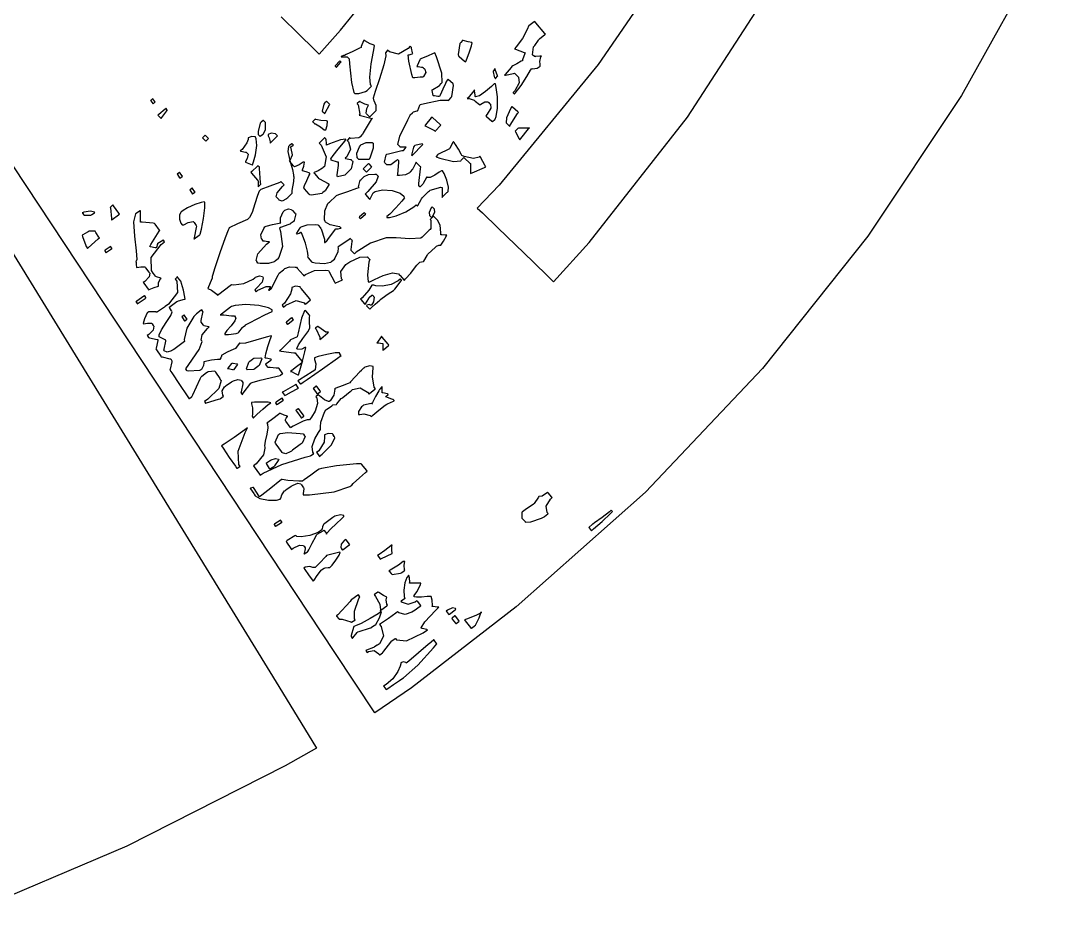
# Model space of a CAD drawing. Extents: x 46 to 308, y 59 to 295.
# Drawn here: x 219.4 to 273.8, y 72.4 to 119.9 of the extents above; entities that cross this region are included whole.
import ezdxf

# ---------------------------------------------------------------- set-up
doc = ezdxf.new("R2010")
doc.units = 0
doc.header["$MEASUREMENT"] = 0

msp = doc.modelspace()

# ---------------------------------------------------------------- linework, layer by layer
at = {"color": 7}
for points in [[(254.812, 124.416), (250.119, 117.595), (244.862, 111.179), (243.699, 109.96), (243.971, 109.702), (244.788, 108.919), (245.726, 108.017), (246.665, 107.109), (247.483, 106.313), (247.756, 106.046), (249.647, 108.131), (254.874, 114.791), (260.857, 124.041)], [(273.845, 123.865), (269.442, 115.944), (264.45, 108.467), (258.854, 101.44), (252.634, 94.8739), (245.777, 88.7748), (240.198, 84.4765), (238.265, 83.1494), (236.139, 86.3604), (214.912, 118.429)], [(233.274, 120.117), (234.211, 119.209), (235.03, 118.412), (235.303, 118.145), (236.438, 119.417), (239.666, 123.392)], [(213.008, 117.308), (233.15, 84.5524), (235.162, 81.2793), (233.495, 80.3271), (225.076, 76.0635), (216.393, 72.3815)]]:
    msp.add_lwpolyline(points, dxfattribs=at)
for points in [[(245.674, 118.427), (245.736, 118.401), (246.185, 118.234), (246.239, 118.217), (246.221, 118.172), (246.107, 117.836), (246.098, 117.792), (246.036, 117.758), (245.802, 117.633), (245.586, 117.511), (245.533, 117.475), (245.497, 117.431), (245.179, 117.06), (245.145, 117.016), (245.197, 117.026), (245.62, 117.114), (245.674, 117.122), (245.692, 117.106), (245.832, 116.964), (245.85, 116.946), (245.894, 116.911), (245.925, 116.616), (245.692, 116.198), (245.604, 116.1), (245.612, 116.091), (245.664, 116.038), (245.674, 116.028), (245.708, 116.072), (246.027, 116.47), (246.063, 116.523), (246.115, 116.611), (246.327, 116.946), (246.538, 117.281), (246.592, 117.369), (246.636, 117.352), (246.887, 117.391), (247.051, 117.507), (247.051, 117.545), (247.051, 117.598), (247.033, 117.753), (247.085, 117.996), (247.121, 118.04), (247.033, 118.04), (246.803, 118.014), (246.768, 118.004), (246.759, 118.014), (246.67, 118.066), (246.662, 118.074), (246.634, 118.11), (246.696, 118.525), (246.732, 118.569), (246.759, 118.605), (246.953, 118.888), (246.98, 118.922), (247.015, 118.948), (247.297, 119.177), (247.333, 119.203), (247.289, 119.239), (246.812, 119.804), (246.768, 119.874), (246.732, 119.848), (246.45, 119.645), (246.415, 119.628), (246.362, 119.487), (246.097, 118.974), (245.762, 118.533), (245.674, 118.427)], [(236.467, 118.004), (236.546, 118.004), (236.723, 118.004), (236.784, 118.004), (236.793, 117.996), (236.881, 117.908), (236.89, 117.898), (236.907, 117.625), (237.017, 116.625), (237.145, 116.1), (237.173, 116.064), (237.189, 116.047), (237.401, 116.042), (237.754, 116.16), (237.842, 116.204), (237.869, 116.232), (238.063, 116.426), (238.089, 116.453), (238.019, 116.523), (237.987, 116.913), (238.067, 117.621), (238.194, 118.283), (238.248, 118.587), (238.231, 118.604), (238.221, 118.613), (238.015, 118.693), (237.719, 118.842), (237.666, 118.886), (237.648, 118.852), (237.534, 118.541), (237.526, 118.497), (237.437, 118.453), (237.085, 118.287), (236.732, 118.118), (236.644, 118.074), (236.6, 118.074), (236.475, 118.014), (236.467, 118.004)], [(242.711, 118.04), (242.746, 118.006), (243.028, 117.758), (243.064, 117.722), (243.09, 117.749), (243.169, 117.922), (243.292, 118.261), (243.391, 118.586), (243.425, 118.737), (243.417, 118.746), (243.407, 118.755), (243.209, 118.79), (242.958, 118.86), (242.923, 118.886), (242.914, 118.87), (242.825, 118.763), (242.817, 118.746), (242.781, 118.702), (242.693, 118.12), (242.711, 118.04)], [(233.856, 110.736), (233.83, 110.71), (233.635, 110.517), (233.609, 110.49), (233.555, 110.446), (233.341, 110.337), (233.177, 110.385), (233.15, 110.419), (233.141, 110.429), (233.054, 110.517), (233.046, 110.526), (233.018, 110.553), (233.066, 110.768), (233.345, 111.107), (233.433, 111.195), (233.415, 111.213), (233.273, 111.355), (233.256, 111.372), (233.203, 111.327), (232.683, 111.131), (232.198, 110.949), (232.164, 110.913), (232.11, 110.86), (232.019, 110.628), (231.885, 110.182), (231.731, 109.723), (231.596, 109.459), (231.528, 109.397), (231.484, 109.363), (230.963, 109.133), (230.513, 108.904), (230.504, 108.868), (230.469, 108.797), (230.312, 108.387), (230.023, 107.585), (229.755, 106.79), (229.631, 106.389), (229.622, 106.327), (229.622, 106.241), (229.499, 105.984), (229.376, 105.693), (229.376, 105.693), (229.376, 105.693), (229.587, 105.596), (229.869, 105.394), (229.905, 105.34), (229.975, 105.394), (230.575, 105.851), (230.646, 105.904), (230.761, 105.887), (231.302, 105.948), (231.793, 106.186), (231.881, 106.256), (231.925, 106.292), (232.132, 106.368), (232.286, 106.32), (232.304, 106.292), (232.33, 106.258), (232.277, 106.023), (231.977, 105.701), (231.881, 105.621), (231.889, 105.613), (231.942, 105.526), (231.951, 105.517), (232.048, 105.596), (232.481, 105.789), (232.693, 105.797), (232.693, 105.797), (232.693, 105.745), (232.611, 105.605), (232.621, 105.587), (232.639, 105.596), (232.745, 105.684), (232.763, 105.693), (232.797, 105.773), (233.114, 106.39), (233.15, 106.469), (233.177, 106.496), (233.405, 106.689), (233.433, 106.715), (233.467, 106.751), (233.715, 106.835), (234.032, 106.831), (234.104, 106.821), (234.138, 106.777), (234.455, 106.407), (234.491, 106.363), (234.57, 106.434), (235.051, 106.637), (235.654, 106.663), (235.796, 106.645), (235.831, 106.575), (236.113, 106.036), (236.149, 105.974), (236.183, 105.992), (236.502, 106.134), (236.538, 106.15), (236.484, 106.212), (236.454, 106.593), (236.722, 106.972), (236.82, 107.032), (236.934, 107.112), (237.468, 107.351), (237.842, 107.378), (237.878, 107.351), (237.887, 107.342), (237.975, 107.254), (237.985, 107.244), (237.94, 107.086), (237.869, 106.408), (237.902, 106.046), (237.913, 106.046), (237.993, 106.046), (238.235, 106.161), (238.703, 106.382), (239.188, 106.522), (239.513, 106.463), (239.572, 106.398), (239.598, 106.372), (239.791, 106.143), (239.819, 106.116), (239.889, 106.196), (240.166, 106.509), (240.426, 106.839), (240.488, 106.928), (240.505, 106.945), (240.612, 107.051), (240.63, 107.068), (240.657, 107.096), (240.833, 107.12), (240.841, 107.104), (240.867, 107.14), (241.035, 107.447), (241.053, 107.491), (241.098, 107.535), (241.468, 107.87), (241.512, 107.914), (241.538, 107.942), (241.657, 107.99), (241.723, 107.986), (241.723, 107.986), (241.767, 107.986), (241.899, 108.212), (242.058, 108.489), (242.076, 108.515), (241.996, 108.515), (241.818, 108.549), (241.759, 108.549), (241.767, 108.647), (241.731, 109.048), (241.591, 109.327), (241.547, 109.361), (241.529, 109.379), (241.387, 109.521), (241.37, 109.538), (241.352, 109.521), (241.21, 109.379), (241.194, 109.361), (241.238, 109.317), (241.238, 108.876), (241.194, 108.832), (241.15, 108.788), (240.815, 108.453), (240.771, 108.409), (240.709, 108.365), (240.117, 108.325), (239.39, 108.373), (239.147, 108.373), (238.867, 108.373), (238.027, 108.096), (237.269, 107.625), (237.173, 107.527), (237.155, 107.545), (237.013, 107.687), (236.996, 107.703), (237.005, 107.757), (237.057, 108.18), (237.067, 108.233), (237.057, 108.242), (236.969, 108.33), (236.96, 108.339), (236.889, 108.295), (236.352, 107.924), (236.291, 107.88), (236.307, 107.854), (236.289, 107.637), (236.131, 107.297), (236.079, 107.208), (236.061, 107.2), (235.955, 107.114), (235.938, 107.104), (235.902, 107.078), (235.588, 107.007), (235.082, 107.042), (234.95, 107.068), (234.922, 107.096), (234.73, 107.325), (234.703, 107.351), (234.712, 107.422), (234.672, 107.669), (234.565, 108.096), (234.44, 108.476), (234.367, 108.647), (234.351, 108.656), (234.322, 108.656), (234.239, 108.607), (234.12, 108.577), (234.104, 108.585), (234.12, 108.621), (234.297, 108.904), (234.315, 108.938), (234.349, 108.974), (234.654, 109.075), (235.117, 109.088), (235.233, 109.079), (235.249, 109.062), (235.363, 108.92), (235.373, 108.902), (235.408, 108.858), (235.585, 108.31), (235.585, 108.126), (235.602, 108.136), (235.708, 108.224), (235.726, 108.233), (235.752, 108.286), (236.003, 108.629), (236.192, 108.868), (236.255, 108.868), (236.307, 108.868), (236.44, 108.886), (236.467, 108.902), (236.457, 108.912), (236.405, 108.964), (236.397, 108.972), (236.299, 108.982), (235.876, 109.075), (235.628, 109.221), (235.62, 109.255), (235.584, 109.335), (235.602, 109.816), (235.76, 110.208), (235.796, 110.243), (235.84, 110.279), (236.177, 110.597), (236.221, 110.632), (236.343, 110.676), (236.82, 110.844), (237.295, 111.011), (237.419, 111.055), (237.392, 111.09), (237.482, 111.443), (237.526, 111.478), (237.542, 111.496), (237.657, 111.61), (237.666, 111.618), (237.692, 111.646), (237.921, 111.742), (238.257, 111.77), (238.337, 111.76), (238.345, 111.752), (238.398, 111.7), (238.408, 111.69), (238.434, 111.664), (238.324, 111.355), (237.877, 110.834), (237.736, 110.702), (237.763, 110.676), (237.957, 110.447), (237.985, 110.419), (238.001, 110.455), (238.143, 110.738), (238.161, 110.772), (238.27, 110.837), (238.657, 110.928), (239.174, 110.9), (239.598, 110.748), (239.796, 110.592), (239.819, 110.526), (239.827, 110.5), (239.689, 110.322), (239.372, 109.97), (239.048, 109.633), (238.901, 109.509), (238.901, 109.467), (238.901, 109.466), (239.039, 109.459), (239.398, 109.551), (239.897, 109.77), (240.324, 110.034), (240.454, 110.137), (240.462, 110.129), (240.514, 110.076), (240.524, 110.067), (240.541, 110.103), (240.717, 110.411), (240.735, 110.455), (240.779, 110.5), (241.115, 110.834), (241.16, 110.878), (241.194, 110.914), (241.758, 111.064), (241.829, 111.055), (241.829, 110.923), (241.829, 110.625), (241.829, 110.526), (241.855, 110.553), (242.084, 110.782), (242.112, 110.808), (242.152, 110.849), (242.171, 111.074), (242.088, 111.452), (241.948, 111.791), (241.858, 111.937), (241.829, 111.937), (241.792, 111.937), (241.682, 111.862), (241.449, 111.712), (241.204, 111.595), (241.044, 111.592), (241.017, 111.618), (240.999, 111.584), (240.823, 111.275), (240.807, 111.231), (240.789, 111.215), (240.681, 111.107), (240.665, 111.089), (240.655, 111.099), (240.603, 111.153), (240.594, 111.161), (240.603, 111.259), (240.691, 112.051), (240.701, 112.147), (240.673, 112.175), (240.48, 112.369), (240.454, 112.396), (240.436, 112.361), (240.294, 112.079), (240.278, 112.043), (240.26, 112.025), (240.144, 111.884), (240.135, 111.867), (240.108, 111.832), (239.879, 111.726), (239.569, 111.69), (239.466, 111.69), (239.474, 111.77), (239.527, 112.387), (239.536, 112.466), (239.527, 112.475), (239.474, 112.528), (239.466, 112.536), (239.394, 112.466), (239.112, 112.267), (238.901, 112.263), (238.867, 112.29), (238.857, 112.299), (238.803, 112.352), (238.795, 112.36), (238.777, 112.396), (238.865, 112.784), (238.901, 112.819), (238.989, 112.837), (239.695, 113.013), (239.783, 113.029), (239.799, 113.047), (239.915, 113.189), (239.925, 113.206), (239.845, 113.206), (239.666, 113.206), (239.606, 113.206), (239.597, 113.216), (239.509, 113.304), (239.5, 113.312), (239.474, 113.339), (239.593, 113.775), (240.012, 114.653), (240.135, 114.899), (240.144, 114.917), (240.26, 115.024), (240.278, 115.042), (240.304, 115.068), (240.506, 115.13), (240.524, 115.112), (240.541, 115.147), (240.655, 115.43), (240.665, 115.465), (240.894, 115.518), (241.727, 115.689), (242.154, 115.703), (242.182, 115.675), (242.199, 115.693), (242.313, 115.835), (242.322, 115.852), (242.357, 115.888), (242.445, 116.479), (242.429, 116.557), (242.401, 116.585), (242.172, 116.779), (242.146, 116.805), (242.136, 116.787), (242.05, 116.681), (242.042, 116.663), (242.006, 116.585), (241.864, 116.276), (241.723, 115.968), (241.689, 115.888), (241.609, 115.888), (241.429, 115.923), (241.37, 115.923), (241.361, 115.95), (241.308, 116.206), (241.3, 116.24), (241.335, 116.258), (241.645, 116.435), (241.689, 116.453), (241.697, 116.47), (241.784, 116.576), (241.793, 116.593), (241.828, 116.637), (241.815, 117.128), (241.537, 117.988), (241.44, 118.217), (241.361, 118.182), (241.052, 118.04), (240.743, 117.899), (240.665, 117.864), (240.647, 117.829), (240.505, 117.519), (240.488, 117.475), (240.567, 117.475), (240.746, 117.439), (240.807, 117.439), (240.815, 117.431), (240.867, 117.379), (240.877, 117.369), (240.911, 117.343), (240.96, 117.166), (240.851, 116.954), (240.807, 116.91), (240.675, 116.91), (240.377, 116.876), (240.278, 116.876), (240.216, 117.052), (240.06, 117.758), (240.029, 118.11), (240.029, 118.11), (240.091, 118.11), (240.25, 118.154), (240.278, 118.181), (240.268, 118.208), (240.214, 118.463), (240.206, 118.497), (240.196, 118.507), (240.144, 118.561), (240.135, 118.569), (240.029, 118.447), (239.522, 118.146), (239.033, 118.269), (238.937, 118.357), (238.927, 118.349), (238.839, 118.234), (238.831, 118.217), (238.838, 118.056), (238.735, 117.567), (238.5, 116.832), (238.27, 116.163), (238.177, 115.809), (238.195, 115.711), (238.204, 115.677), (238.31, 115.42), (238.31, 115.13), (238.265, 115.076), (238.239, 115.05), (238.011, 114.821), (237.985, 114.793), (237.967, 114.811), (237.824, 114.953), (237.808, 114.97), (237.79, 115.006), (237.833, 115.254), (237.913, 115.429), (237.913, 115.429), (237.913, 115.429), (237.722, 115.483), (237.482, 115.606), (237.455, 115.641), (237.437, 115.624), (237.322, 115.509), (237.313, 115.499), (237.366, 115.447), (237.454, 114.943), (237.419, 114.899), (237.49, 114.883), (238.053, 114.741), (238.125, 114.723), (238.071, 114.671), (237.63, 113.965), (237.596, 113.877), (237.586, 113.869), (237.472, 113.753), (237.455, 113.735), (237.411, 113.691), (236.97, 113.666), (236.926, 113.701), (236.916, 113.692), (236.801, 113.576), (236.784, 113.558), (236.854, 113.488), (236.969, 113.097), (236.766, 112.686), (236.678, 112.606), (236.704, 112.598), (236.96, 112.546), (236.996, 112.536), (237.005, 112.528), (237.057, 112.475), (237.067, 112.466), (237.093, 112.44), (237.005, 112.051), (236.96, 112.007), (236.933, 111.981), (236.74, 111.788), (236.714, 111.76), (236.67, 111.716), (236.281, 111.628), (236.255, 111.654), (236.263, 111.726), (236.325, 112.229), (236.325, 112.396), (236.271, 112.405), (235.938, 112.504), (235.938, 112.536), (235.928, 112.58), (236.044, 112.762), (236.311, 113.097), (236.587, 113.425), (236.714, 113.579), (236.714, 113.63), (236.714, 113.63), (236.427, 113.59), (235.84, 113.383), (235.692, 113.312), (235.692, 113.392), (235.664, 113.604), (235.656, 113.63), (235.646, 113.64), (235.593, 113.692), (235.585, 113.701), (235.558, 113.675), (235.329, 113.446), (235.303, 113.418), (235.408, 113.304), (235.672, 112.686), (235.585, 112.175), (235.515, 112.113), (235.479, 112.079), (235.241, 111.945), (235.037, 111.849), (235.02, 111.831), (235.046, 111.804), (235.241, 111.576), (235.267, 111.548), (235.319, 111.514), (235.77, 111.259), (235.832, 111.231), (235.814, 111.197), (235.638, 110.914), (235.62, 110.878), (235.61, 110.87), (235.496, 110.782), (235.479, 110.772), (235.443, 110.738), (234.888, 110.649), (234.81, 110.666), (234.774, 110.702), (234.526, 110.985), (234.491, 111.019), (234.482, 111.037), (234.526, 111.165), (234.637, 111.421), (234.754, 111.669), (234.81, 111.765), (234.81, 111.795), (234.81, 111.817), (234.615, 111.88), (234.421, 111.937), (234.421, 111.937), (234.421, 112.001), (234.486, 112.193), (234.527, 112.396), (234.527, 112.396), (234.455, 112.396), (234.244, 112.251), (233.988, 112.157), (233.962, 112.183), (233.934, 112.211), (233.741, 112.44), (233.715, 112.466), (233.767, 112.51), (233.882, 112.784), (233.82, 113.127), (233.785, 113.206), (233.794, 113.216), (233.91, 113.304), (233.928, 113.312), (233.918, 113.322), (233.864, 113.374), (233.856, 113.382), (233.846, 113.374), (233.732, 113.287), (233.715, 113.278), (233.666, 113.235), (233.638, 112.965), (233.741, 112.492), (233.884, 112.007), (233.944, 111.734), (233.928, 111.654), (233.948, 111.647), (233.93, 111.381), (233.856, 110.897), (233.856, 110.736)], [(236.149, 117.511), (236.157, 117.503), (236.211, 117.449), (236.221, 117.439), (236.247, 117.467), (236.44, 117.695), (236.467, 117.722), (236.457, 117.731), (236.405, 117.784), (236.397, 117.792), (236.379, 117.766), (236.175, 117.537), (236.149, 117.511)], [(244.545, 117.228), (244.554, 117.202), (244.606, 116.946), (244.615, 116.91), (244.624, 116.902), (244.677, 116.85), (244.687, 116.84), (244.695, 116.858), (244.782, 116.973), (244.792, 116.982), (244.774, 116.991), (244.66, 117.317), (244.651, 117.369), (244.642, 117.361), (244.562, 117.246), (244.545, 117.228)], [(243.17, 115.781), (243.266, 115.781), (243.539, 115.693), (243.557, 115.675), (243.584, 115.649), (243.812, 115.456), (243.84, 115.429), (243.892, 115.473), (244.108, 115.605), (244.271, 115.597), (244.299, 115.571), (244.307, 115.562), (244.359, 115.509), (244.369, 115.499), (244.403, 115.473), (244.421, 115.262), (244.228, 114.945), (244.158, 114.865), (244.192, 114.831), (244.475, 114.583), (244.511, 114.547), (244.519, 114.565), (244.633, 114.671), (244.651, 114.689), (244.706, 114.822), (244.776, 115.263), (244.77, 115.875), (244.705, 116.36), (244.664, 116.557), (244.651, 116.557), (244.6, 116.557), (244.45, 116.429), (244.135, 116.156), (243.812, 115.918), (243.616, 115.864), (243.593, 115.888), (243.593, 115.976), (243.557, 116.174), (243.557, 116.24), (243.521, 116.196), (243.214, 115.825), (243.17, 115.781)], [(226.343, 115.675), (226.359, 115.659), (226.465, 115.517), (226.483, 115.499), (226.491, 115.509), (226.58, 115.597), (226.59, 115.605), (226.572, 115.623), (226.456, 115.765), (226.447, 115.781), (226.438, 115.773), (226.359, 115.685), (226.343, 115.675)], [(235.479, 115.076), (235.487, 115.068), (235.575, 114.979), (235.585, 114.97), (235.611, 115.024), (235.85, 115.438), (235.868, 115.465), (235.85, 115.483), (235.708, 115.624), (235.692, 115.641), (235.682, 115.632), (235.593, 115.544), (235.585, 115.535), (235.541, 115.483), (235.452, 115.103), (235.479, 115.076)], [(226.73, 114.899), (226.746, 114.883), (226.888, 114.741), (226.906, 114.723), (226.941, 114.777), (227.207, 115.13), (227.225, 115.146), (227.215, 115.156), (227.161, 115.244), (227.153, 115.252), (227.109, 115.218), (226.774, 114.935), (226.73, 114.899)], [(245.251, 114.476), (245.267, 114.46), (245.409, 114.318), (245.427, 114.3), (245.453, 114.362), (245.832, 114.979), (245.886, 115.042), (245.85, 115.077), (245.568, 115.324), (245.533, 115.358), (245.462, 115.226), (245.259, 114.747), (245.233, 114.494), (245.251, 114.476)], [(232.058, 113.877), (232.066, 113.869), (232.154, 113.78), (232.164, 113.771), (232.172, 113.78), (232.286, 113.869), (232.304, 113.877), (232.339, 113.905), (232.441, 114.129), (232.453, 114.442), (232.445, 114.512), (232.435, 114.522), (232.348, 114.609), (232.34, 114.617), (232.33, 114.609), (232.215, 114.522), (232.198, 114.512), (232.17, 114.478), (232.058, 114.027), (232.058, 113.877)], [(234.95, 114.547), (234.958, 114.538), (235.046, 114.45), (235.056, 114.44), (235.1, 114.432), (235.377, 114.27), (235.559, 114.124), (235.62, 114.124), (235.646, 114.124), (235.726, 114.34), (235.742, 114.574), (235.726, 114.583), (235.682, 114.601), (235.381, 114.622), (235.117, 114.662), (235.09, 114.689), (235.073, 114.671), (234.958, 114.565), (234.95, 114.547)], [(240.911, 114.336), (240.973, 114.31), (241.423, 114.081), (241.476, 114.053), (241.502, 114.081), (241.731, 114.336), (241.759, 114.37), (241.715, 114.414), (241.344, 114.749), (241.3, 114.793), (241.256, 114.749), (240.946, 114.38), (240.911, 114.336)], [(229.093, 113.701), (229.111, 113.684), (229.252, 113.542), (229.27, 113.524), (229.288, 113.534), (229.402, 113.648), (229.412, 113.665), (229.394, 113.683), (229.252, 113.824), (229.235, 113.841), (229.225, 113.824), (229.111, 113.71), (229.093, 113.701)], [(231.528, 113.665), (231.528, 113.608), (231.461, 113.436), (231.202, 113.075), (231.105, 112.995), (231.14, 112.987), (231.386, 112.934), (231.422, 112.925), (231.43, 112.916), (231.483, 112.863), (231.492, 112.853), (231.519, 112.819), (231.479, 112.59), (231.386, 112.43), (231.386, 112.43), (231.386, 112.405), (231.563, 112.329), (231.739, 112.254), (231.739, 112.254), (231.757, 112.254), (231.811, 112.411), (231.92, 112.796), (231.982, 113.282), (231.957, 113.633), (231.915, 113.735), (231.915, 113.743), (231.721, 113.767), (231.528, 113.691), (231.528, 113.665)], [(232.587, 113.841), (232.587, 113.805), (232.639, 113.696), (232.693, 113.488), (232.693, 113.418), (232.737, 113.454), (233.044, 113.763), (233.08, 113.807), (233.07, 113.816), (233.018, 113.869), (233.01, 113.877), (232.982, 113.913), (232.757, 113.939), (232.587, 113.866), (232.587, 113.841)], [(245.71, 114.053), (245.736, 114.009), (245.929, 113.639), (245.956, 113.594), (246.009, 113.657), (246.432, 114.169), (246.485, 114.23), (246.406, 114.213), (245.903, 114.213), (245.886, 114.23), (245.868, 114.213), (245.726, 114.071), (245.71, 114.053)], [(237.49, 113.278), (237.516, 113.313), (237.798, 113.441), (238.117, 113.446), (238.161, 113.418), (238.177, 113.41), (238.173, 113.149), (238.009, 112.66), (237.949, 112.536), (237.816, 112.536), (237.519, 112.536), (237.419, 112.536), (237.41, 112.546), (237.357, 112.598), (237.349, 112.606), (237.322, 112.634), (237.299, 112.877), (237.436, 113.207), (237.49, 113.278)], [(240.242, 112.748), (240.294, 112.81), (240.753, 113.287), (240.807, 113.348), (240.779, 113.375), (240.392, 113.286), (240.348, 113.242), (240.304, 113.189), (240.214, 112.775), (240.242, 112.748)], [(241.512, 112.677), (241.715, 112.616), (242.447, 112.444), (242.825, 112.466), (242.852, 112.5), (242.86, 112.518), (242.976, 112.626), (242.994, 112.642), (243.028, 112.608), (243.31, 112.352), (243.346, 112.324), (243.346, 112.191), (243.346, 111.894), (243.346, 111.795), (243.425, 111.831), (244.078, 112.113), (244.158, 112.147), (244.122, 112.201), (243.874, 112.66), (243.84, 112.713), (243.804, 112.668), (243.495, 112.598), (243.01, 112.704), (242.888, 112.748), (242.852, 112.819), (242.705, 113.083), (242.543, 113.348), (242.499, 113.418), (242.489, 113.428), (242.437, 113.48), (242.429, 113.488), (242.411, 113.454), (242.244, 113.137), (242.218, 113.101), (242.156, 113.075), (241.679, 112.846), (241.617, 112.819), (241.607, 112.802), (241.52, 112.695), (241.512, 112.677)], [(231.669, 111.867), (231.703, 111.822), (232.022, 111.452), (232.058, 111.408), (232.058, 111.329), (232.058, 111.15), (232.058, 111.089), (232.074, 111.107), (232.188, 111.215), (232.198, 111.231), (232.188, 111.319), (232.136, 112.059), (232.128, 112.147), (232.118, 112.157), (232.066, 112.211), (232.058, 112.219), (232.022, 112.185), (231.713, 111.902), (231.669, 111.867)], [(237.632, 112.043), (237.658, 112.069), (237.887, 112.298), (237.913, 112.324), (237.931, 112.308), (238.071, 112.165), (238.089, 112.147), (238.063, 112.121), (237.834, 111.893), (237.808, 111.867), (237.79, 111.884), (237.648, 112.025), (237.632, 112.043)], [(227.754, 111.76), (227.77, 111.744), (227.885, 111.576), (227.894, 111.548), (227.903, 111.558), (228.017, 111.646), (228.035, 111.654), (228.017, 111.672), (227.903, 111.84), (227.894, 111.867), (227.876, 111.858), (227.762, 111.77), (227.754, 111.76)], [(228.424, 110.913), (228.44, 110.896), (228.554, 110.73), (228.564, 110.702), (228.572, 110.712), (228.688, 110.8), (228.706, 110.808), (228.688, 110.826), (228.572, 110.993), (228.564, 111.019), (228.546, 111.011), (228.44, 110.923), (228.424, 110.913)], [(224.19, 109.996), (224.207, 109.97), (224.269, 109.405), (224.26, 109.325), (224.305, 109.353), (224.639, 109.609), (224.683, 109.644), (224.648, 109.688), (224.365, 110.085), (224.331, 110.137), (224.321, 110.12), (224.207, 110.014), (224.19, 109.996)], [(228.035, 109.079), (228.109, 109.079), (228.335, 109.203), (228.611, 109.254), (228.636, 109.221), (228.652, 109.203), (228.767, 109.036), (228.776, 109.008), (228.758, 108.938), (228.652, 108.374), (228.636, 108.303), (228.662, 108.33), (228.917, 108.523), (228.953, 108.549), (228.979, 108.577), (229.05, 108.85), (229.155, 109.415), (229.22, 109.98), (229.225, 110.253), (229.199, 110.279), (229.181, 110.297), (229.026, 110.266), (228.692, 110.151), (228.311, 109.976), (228.071, 109.841), (228.001, 109.784), (227.959, 109.755), (227.886, 109.6), (227.885, 109.365), (227.949, 109.164), (228.013, 109.079), (228.035, 109.079)], [(232.41, 108.972), (232.489, 109), (232.82, 109.092), (233.168, 109.168), (233.256, 109.185), (233.238, 109.203), (233.251, 109.449), (233.389, 109.768), (233.433, 109.82), (233.467, 109.856), (233.671, 109.93), (233.838, 109.882), (233.856, 109.854), (233.874, 109.838), (234.014, 109.696), (234.032, 109.678), (234.059, 109.652), (233.972, 109.299), (233.928, 109.255), (233.91, 109.238), (233.767, 109.133), (233.751, 109.115), (233.689, 109.098), (233.238, 108.93), (233.186, 108.902), (233.247, 108.718), (233.345, 107.929), (233.159, 107.333), (233.08, 107.244), (233.062, 107.236), (232.956, 107.148), (232.94, 107.138), (232.904, 107.112), (232.603, 107.02), (232.162, 107.016), (232.058, 107.032), (232.048, 107.042), (231.995, 107.13), (231.987, 107.138), (231.951, 107.182), (232.044, 107.531), (232.507, 108.04), (232.657, 108.162), (232.577, 108.162), (232.399, 108.197), (232.34, 108.197), (232.33, 108.206), (232.277, 108.295), (232.268, 108.303), (232.233, 108.33), (232.206, 108.545), (232.356, 108.884), (232.41, 108.972)], [(241.194, 109.538), (241.202, 109.529), (241.254, 109.477), (241.264, 109.467), (241.317, 109.521), (241.455, 109.736), (241.432, 109.9), (241.406, 109.926), (241.396, 109.936), (241.308, 110.023), (241.3, 110.031), (241.256, 109.97), (241.14, 109.732), (241.166, 109.565), (241.194, 109.538)], [(222.709, 109.714), (222.717, 109.706), (222.77, 109.618), (222.779, 109.608), (222.814, 109.582), (223.167, 109.582), (223.202, 109.608), (223.219, 109.618), (223.361, 109.706), (223.379, 109.714), (223.361, 109.741), (223.149, 109.794), (222.797, 109.741), (222.709, 109.714)], [(225.601, 106.821), (225.618, 106.813), (225.83, 106.849), (226.042, 106.849), (226.06, 106.821), (226.077, 106.795), (226.253, 106.566), (226.271, 106.539), (226.297, 106.504), (226.271, 106.302), (226.033, 106.063), (225.954, 106.01), (225.98, 105.975), (226.209, 105.657), (226.237, 105.621), (226.263, 105.639), (226.54, 105.741), (226.766, 105.811), (226.766, 105.833), (226.766, 105.876), (226.77, 106.002), (226.862, 106.196), (226.906, 106.222), (226.879, 106.232), (226.65, 106.318), (226.624, 106.327), (226.606, 106.345), (226.5, 106.487), (226.483, 106.503), (226.395, 106.645), (226.373, 107.333), (226.897, 108.022), (227.083, 108.162), (227.073, 108.172), (227.021, 108.259), (227.013, 108.267), (226.985, 108.241), (226.73, 108.074), (226.696, 108.056), (226.712, 108.04), (226.65, 107.862), (226.624, 107.844), (226.588, 107.854), (226.342, 107.906), (226.307, 107.914), (226.351, 108.02), (226.792, 108.727), (226.836, 108.762), (226.809, 108.797), (226.58, 109.115), (226.554, 109.149), (226.482, 109.159), (225.892, 109.212), (225.814, 109.221), (225.814, 109.371), (225.814, 109.708), (225.814, 109.82), (225.796, 109.812), (225.654, 109.723), (225.637, 109.714), (225.548, 109.65), (225.442, 109.233), (225.481, 108.475), (225.581, 107.685), (225.608, 107.236), (225.565, 107.104), (225.574, 107.096), (225.583, 106.963), (225.592, 106.831), (225.601, 106.821)], [(237.419, 109.467), (237.428, 109.459), (237.48, 109.407), (237.49, 109.397), (237.516, 109.423), (237.745, 109.618), (237.772, 109.644), (237.763, 109.653), (237.71, 109.706), (237.702, 109.714), (237.666, 109.688), (237.446, 109.495), (237.419, 109.467)], [(222.709, 108.515), (222.726, 108.453), (222.902, 107.976), (222.92, 107.914), (222.928, 107.906), (222.982, 107.819), (222.992, 107.81), (223.018, 107.854), (223.555, 108.321), (223.625, 108.373), (223.599, 108.409), (223.431, 108.657), (223.415, 108.692), (223.397, 108.727), (223.07, 108.727), (223.026, 108.692), (222.99, 108.683), (222.735, 108.533), (222.709, 108.515)], [(223.908, 107.703), (223.916, 107.695), (223.968, 107.607), (223.978, 107.597), (224.004, 107.615), (224.26, 107.792), (224.296, 107.81), (224.287, 107.819), (224.234, 107.906), (224.226, 107.914), (224.19, 107.898), (223.934, 107.721), (223.908, 107.703)], [(227.648, 106.186), (227.736, 106.072), (227.78, 105.476), (227.295, 104.863), (227.119, 104.739), (227.075, 104.705), (226.704, 104.458), (226.66, 104.422), (226.632, 104.458), (226.253, 104.458), (226.201, 104.422), (226.165, 104.396), (226.024, 104.083), (225.954, 103.823), (225.954, 103.823), (225.962, 103.814), (226.17, 103.85), (226.395, 103.85), (226.413, 103.823), (226.421, 103.814), (226.474, 103.726), (226.483, 103.717), (226.509, 103.682), (226.483, 103.48), (226.245, 103.241), (226.167, 103.188), (226.175, 103.179), (226.227, 103.091), (226.237, 103.081), (226.289, 103.073), (226.686, 102.985), (226.73, 102.975), (226.72, 102.923), (226.632, 102.526), (226.624, 102.482), (226.65, 102.438), (226.879, 102.103), (226.906, 102.059), (226.959, 102.051), (227.357, 101.962), (227.401, 101.953), (227.409, 101.945), (227.462, 101.856), (227.471, 101.847), (227.462, 101.794), (227.373, 101.398), (227.365, 101.353), (227.47, 101.205), (227.876, 100.595), (228.282, 99.9864), (228.388, 99.8361), (228.406, 99.8456), (228.52, 99.9338), (228.53, 99.9423), (228.582, 100.048), (228.776, 100.471), (228.969, 100.896), (229.023, 101.001), (229.058, 101.028), (229.314, 101.221), (229.342, 101.247), (229.394, 101.283), (229.747, 101.309), (229.765, 101.283), (229.791, 101.239), (230.019, 100.903), (230.047, 100.858), (230.091, 100.798), (229.967, 100.371), (229.384, 99.8195), (229.199, 99.6957), (229.208, 99.6872), (229.26, 99.599), (229.27, 99.5895), (229.314, 99.617), (229.959, 99.8195), (230.047, 99.8361), (230.063, 99.8456), (230.206, 99.9603), (230.223, 99.9765), (230.188, 100.03), (230.143, 100.255), (230.274, 100.462), (230.328, 100.506), (230.362, 100.534), (230.645, 100.728), (230.681, 100.754), (230.743, 100.79), (230.981, 100.864), (231.148, 100.816), (231.176, 100.788), (231.184, 100.78), (231.236, 100.692), (231.246, 100.682), (231.236, 100.63), (231.148, 100.207), (231.14, 100.153), (231.148, 100.145), (231.2, 100.058), (231.21, 100.048), (231.254, 100.128), (231.669, 100.656), (231.705, 100.682), (231.731, 100.7), (232.158, 100.824), (232.992, 101.019), (233.222, 101.071), (233.238, 101.08), (233.353, 101.169), (233.363, 101.177), (233.335, 101.205), (233.168, 101.433), (233.15, 101.46), (233.008, 101.46), (232.692, 101.494), (232.587, 101.494), (232.569, 101.512), (232.463, 101.654), (232.445, 101.67), (232.479, 101.698), (232.736, 101.891), (232.763, 101.917), (232.736, 101.927), (232.479, 101.98), (232.445, 101.989), (232.427, 102.015), (232.464, 102.215), (232.577, 102.61), (232.702, 102.985), (232.763, 103.152), (232.763, 103.152), (232.745, 103.17), (232.488, 103.102), (231.942, 102.937), (231.382, 102.791), (231.1, 102.76), (231.069, 102.799), (231.042, 102.765), (230.849, 102.509), (230.823, 102.482), (230.769, 102.465), (230.402, 102.306), (230.125, 102.147), (230.117, 102.129), (230.117, 102.1), (230.077, 102.011), (230.028, 101.917), (230.011, 101.917), (229.905, 101.917), (229.587, 101.874), (229.173, 101.794), (229.165, 101.776), (229.165, 101.734), (229.155, 101.604), (229.041, 101.389), (228.989, 101.353), (228.945, 101.327), (228.362, 101.301), (228.283, 101.317), (228.273, 101.327), (228.22, 101.415), (228.211, 101.424), (228.378, 101.644), (228.927, 102.456), (229.085, 102.879), (229.059, 102.905), (229.031, 102.949), (229.079, 103.223), (229.358, 103.568), (229.446, 103.646), (229.42, 103.656), (229.191, 103.709), (229.165, 103.717), (229.147, 103.735), (229.031, 103.903), (229.023, 103.929), (229.031, 103.983), (229.12, 104.406), (229.129, 104.458), (229.12, 104.468), (229.067, 104.555), (229.059, 104.563), (229.023, 104.537), (228.775, 104.344), (228.74, 104.316), (228.635, 104.194), (228.269, 103.58), (228.132, 102.985), (228.141, 102.871), (228.079, 102.827), (227.568, 102.456), (227.506, 102.412), (227.452, 102.377), (227.223, 102.306), (227.065, 102.377), (227.048, 102.412), (227.057, 102.465), (227.143, 102.888), (227.153, 102.941), (227.109, 102.959), (226.911, 103.061), (226.8, 103.13), (226.8, 103.152), (226.8, 103.236), (226.919, 103.487), (227.175, 103.889), (227.411, 104.258), (227.492, 104.457), (227.471, 104.492), (227.453, 104.51), (227.347, 104.679), (227.329, 104.705), (227.373, 104.74), (227.744, 104.995), (227.788, 105.022), (227.823, 105.031), (228.141, 105.12), (228.177, 105.128), (228.159, 105.226), (228.083, 105.6), (227.991, 105.958), (227.965, 106.046), (227.947, 106.072), (227.77, 106.3), (227.754, 106.327), (227.754, 106.292), (227.664, 106.196), (227.648, 106.186)], [(237.49, 105.128), (237.516, 105.102), (237.71, 104.873), (237.736, 104.845), (237.754, 104.881), (237.931, 105.164), (237.949, 105.198), (237.965, 105.216), (238.107, 105.332), (238.125, 105.34), (238.133, 105.332), (238.186, 105.278), (238.195, 105.268), (238.221, 105.234), (238.191, 104.987), (238.088, 104.811), (238.055, 104.811), (238.03, 104.811), (237.957, 104.833), (237.833, 104.801), (237.808, 104.775), (237.824, 104.758), (237.967, 104.617), (237.985, 104.599), (238.045, 104.652), (238.283, 104.863), (238.522, 105.076), (238.584, 105.128), (238.645, 105.181), (238.975, 105.402), (239.254, 105.587), (239.29, 105.621), (239.324, 105.657), (239.65, 106.09), (239.677, 106.116), (239.667, 106.125), (239.615, 106.178), (239.606, 106.186), (239.502, 106.094), (239.117, 105.9), (238.658, 105.817), (238.311, 105.84), (238.198, 105.869), (238.161, 105.869), (238.106, 105.869), (237.943, 105.605), (237.578, 105.199), (237.49, 105.128)], [(233.856, 105.727), (233.856, 105.646), (233.776, 105.402), (233.449, 104.917), (233.327, 104.811), (233.335, 104.803), (233.389, 104.714), (233.398, 104.705), (233.531, 104.811), (234.085, 105.053), (234.5, 104.925), (234.561, 104.845), (234.588, 104.873), (234.816, 105.066), (234.844, 105.092), (234.79, 105.154), (234.367, 105.666), (234.315, 105.727), (234.287, 105.771), (234.045, 105.821), (233.856, 105.751), (233.856, 105.727)], [(225.565, 104.987), (225.574, 104.979), (225.627, 104.891), (225.637, 104.881), (225.681, 104.917), (226.05, 105.164), (226.095, 105.198), (226.085, 105.208), (226.033, 105.296), (226.024, 105.304), (225.98, 105.278), (225.61, 105.023), (225.565, 104.987)], [(230.047, 104.282), (230.232, 104.282), (230.648, 104.246), (230.787, 104.246), (230.795, 104.238), (230.848, 104.15), (230.857, 104.14), (230.874, 104.118), (230.813, 103.967), (230.615, 103.712), (230.396, 103.451), (230.294, 103.306), (230.294, 103.258), (230.294, 103.254), (230.487, 103.241), (230.893, 103.302), (230.999, 103.328), (231.025, 103.364), (231.218, 103.62), (231.246, 103.646), (231.262, 103.656), (231.377, 103.744), (231.386, 103.753), (231.597, 103.858), (232.409, 104.286), (232.797, 104.468), (232.797, 104.528), (232.797, 104.562), (232.599, 104.656), (232.092, 104.781), (231.399, 104.831), (230.828, 104.785), (230.646, 104.739), (230.584, 104.695), (230.107, 104.326), (230.047, 104.282)], [(234.138, 103.117), (234.103, 103.101), (233.785, 102.959), (233.751, 102.941), (233.715, 102.888), (233.247, 102.42), (233.186, 102.376), (233.274, 102.368), (233.952, 102.279), (234.032, 102.27), (234.067, 102.217), (234.213, 102.024), (234.377, 101.83), (234.421, 101.776), (234.359, 101.724), (234.103, 101.53), (233.846, 101.337), (233.785, 101.283), (233.83, 101.275), (234.032, 101.182), (234.174, 101.107), (234.174, 101.107), (234.198, 101.107), (234.269, 101.333), (234.411, 101.83), (234.541, 102.328), (234.597, 102.552), (234.597, 102.552), (234.542, 102.552), (234.38, 102.465), (234.151, 102.456), (234.138, 102.482), (234.119, 102.508), (234.198, 102.689), (234.433, 103.025), (234.69, 103.38), (234.81, 103.58), (234.81, 103.646), (234.81, 103.696), (234.782, 103.841), (234.792, 104.167), (234.81, 104.246), (234.782, 104.273), (234.588, 104.502), (234.561, 104.528), (234.526, 104.512), (234.363, 104.115), (234.182, 103.329), (234.138, 103.117)], [(228.001, 104.176), (228.017, 104.159), (228.123, 103.991), (228.141, 103.963), (228.158, 103.973), (228.265, 104.061), (228.283, 104.069), (228.265, 104.087), (228.15, 104.255), (228.141, 104.282), (228.123, 104.273), (228.009, 104.185), (228.001, 104.176)], [(233.539, 103.893), (233.547, 103.885), (233.6, 103.797), (233.609, 103.787), (233.644, 103.814), (233.892, 104.007), (233.928, 104.033), (233.918, 104.043), (233.864, 104.132), (233.856, 104.14), (233.82, 104.114), (233.573, 103.921), (233.539, 103.893)], [(235.09, 103.576), (235.135, 103.524), (235.339, 103.113), (235.339, 102.975), (235.383, 103.011), (235.752, 103.329), (235.796, 103.364), (235.654, 103.364), (235.277, 103.628), (235.233, 103.681), (235.215, 103.673), (235.108, 103.586), (235.09, 103.576)], [(238.372, 102.799), (238.45, 102.799), (238.662, 102.774), (238.69, 102.765), (238.69, 102.676), (238.69, 102.478), (238.69, 102.412), (238.724, 102.439), (238.979, 102.668), (239.007, 102.694), (238.963, 102.738), (238.653, 103.107), (238.618, 103.152), (238.592, 103.125), (238.398, 102.835), (238.372, 102.799)], [(231.599, 101.812), (231.615, 101.83), (231.757, 101.936), (231.775, 101.953), (231.827, 101.98), (232.206, 102.015), (232.234, 101.989), (232.26, 101.962), (232.11, 101.608), (232.058, 101.564), (232.04, 101.548), (231.898, 101.442), (231.881, 101.424), (231.827, 101.389), (231.474, 101.362), (231.458, 101.388), (231.44, 101.424), (231.555, 101.778), (231.599, 101.812)], [(235.056, 101.989), (235.056, 101.916), (235.131, 101.692), (235.081, 101.362), (235.02, 101.317), (234.932, 101.265), (234.583, 101.054), (234.253, 100.842), (234.174, 100.788), (234.191, 100.772), (234.297, 100.63), (234.315, 100.612), (234.331, 100.622), (234.447, 100.71), (234.457, 100.718), (234.659, 100.86), (235.474, 101.424), (236.273, 101.989), (236.467, 102.129), (236.457, 102.139), (236.405, 102.227), (236.397, 102.235), (236.381, 102.266), (236.157, 102.267), (235.7, 102.191), (235.254, 102.077), (235.056, 102.011), (235.056, 101.989)], [(230.681, 101.74), (230.707, 101.732), (230.936, 101.68), (230.963, 101.67), (230.945, 101.636), (230.769, 101.381), (230.753, 101.353), (230.717, 101.363), (230.46, 101.415), (230.434, 101.424), (230.46, 101.451), (230.655, 101.706), (230.681, 101.74)], [(232.517, 98.5312), (232.551, 98.4899), (232.569, 98.2927), (232.515, 97.9495), (232.436, 97.579), (232.402, 97.3391), (232.41, 97.2605), (232.418, 97.2164), (232.348, 96.847), (231.96, 96.3704), (231.811, 96.2724), (231.845, 96.2201), (232.128, 95.8233), (232.164, 95.7792), (232.322, 95.8769), (233.317, 96.3316), (234.561, 96.7313), (234.844, 96.8015), (234.86, 96.8114), (235.002, 96.8996), (235.02, 96.9077), (234.969, 96.9878), (234.936, 97.3018), (235.064, 97.6986), (235.259, 98.0352), (235.363, 98.2045), (235.373, 98.2486), (235.373, 98.3326), (235.395, 98.5834), (235.575, 99.114), (235.656, 99.2367), (235.69, 99.2643), (235.972, 99.4572), (236.008, 99.4833), (236.034, 99.5013), (236.212, 99.5345), (236.221, 99.5193), (236.247, 99.5549), (236.475, 99.8375), (236.502, 99.8721), (236.554, 99.9077), (236.942, 100.225), (236.996, 100.259), (237.075, 100.321), (237.472, 100.409), (237.869, 100.181), (237.949, 100.083), (237.983, 100.11), (238.265, 100.339), (238.301, 100.365), (238.23, 100.453), (238.137, 101.001), (238.169, 101.477), (238.161, 101.53), (238.161, 101.545), (237.993, 101.588), (237.719, 101.504), (237.666, 101.46), (237.648, 101.451), (237.534, 101.335), (237.526, 101.317), (237.464, 101.265), (236.97, 100.736), (236.926, 100.682), (236.846, 100.648), (236.52, 100.524), (236.193, 100.401), (236.115, 100.365), (236.131, 100.339), (236.079, 100.03), (235.884, 99.7218), (235.832, 99.6957), (235.804, 99.6872), (235.575, 99.7797), (235.311, 99.9959), (235.267, 100.048), (235.249, 100.04), (235.135, 99.9518), (235.126, 99.9423), (235.175, 99.876), (235.204, 99.5867), (235.09, 99.1803), (234.898, 98.8466), (234.778, 98.7076), (234.738, 98.7076), (234.665, 98.7076), (234.447, 98.6413), (233.918, 98.3823), (233.785, 98.2846), (233.758, 98.3287), (233.529, 98.6374), (233.503, 98.6716), (233.493, 98.6896), (233.543, 98.8053), (233.609, 98.884), (233.609, 98.884), (233.609, 98.903), (233.441, 98.9598), (233.238, 99.0438), (233.222, 99.0604), (233.142, 98.9997), (232.841, 98.7697), (232.577, 98.5753), (232.517, 98.5312)], [(233.327, 100.189), (233.345, 100.172), (233.451, 100.03), (233.469, 100.013), (233.539, 100.048), (233.826, 100.195), (234.129, 100.357), (234.208, 100.401), (234.191, 100.419), (234.076, 100.586), (234.068, 100.612), (234.006, 100.56), (233.389, 100.207), (233.327, 100.189)], [(234.986, 100.365), (235.012, 100.339), (235.179, 100.11), (235.197, 100.083), (235.213, 100.101), (235.355, 100.207), (235.373, 100.225), (235.345, 100.251), (235.179, 100.48), (235.162, 100.506), (235.144, 100.498), (235.002, 100.383), (234.986, 100.365)], [(238.089, 99.5535), (238.063, 99.5811), (237.648, 99.4915), (237.596, 99.4474), (237.542, 99.4033), (237.396, 99.1528), (237.383, 98.9901), (237.383, 98.9901), (237.454, 98.9901), (237.666, 99.03), (238.001, 98.946), (238.055, 98.884), (238.143, 98.9556), (238.478, 99.2325), (238.813, 99.4929), (238.901, 99.5535), (238.935, 99.5715), (239.254, 99.7133), (239.29, 99.7299), (239.28, 99.7398), (239.227, 99.792), (239.219, 99.8001), (239.165, 99.81), (238.839, 99.9338), (238.831, 99.9423), (238.847, 99.9518), (238.961, 100.066), (238.971, 100.083), (238.935, 100.093), (238.689, 100.145), (238.654, 100.153), (238.654, 100.233), (238.654, 100.412), (238.654, 100.471), (238.636, 100.463), (238.522, 100.347), (238.514, 100.329), (238.47, 100.259), (238.301, 99.9561), (238.133, 99.6336), (238.089, 99.5535)], [(231.705, 99.6237), (231.705, 99.5564), (231.761, 99.351), (231.765, 98.9901), (231.739, 98.9182), (231.747, 98.9101), (231.801, 98.8233), (231.811, 98.8138), (231.837, 98.8579), (231.997, 99.0148), (232.308, 99.2851), (232.598, 99.5232), (232.727, 99.6237), (232.727, 99.6237), (232.727, 99.6237), (232.583, 99.6446), (232.228, 99.6516), (231.869, 99.6446), (231.705, 99.6294), (231.705, 99.6237)], [(232.974, 99.6237), (232.982, 99.6156), (233.036, 99.5288), (233.046, 99.5193), (233.08, 99.5454), (233.363, 99.7398), (233.398, 99.7659), (233.389, 99.7754), (233.335, 99.8636), (233.327, 99.8721), (233.291, 99.8541), (233.008, 99.6516), (232.974, 99.6237)], [(234.068, 99.2008), (234.094, 99.1665), (234.323, 98.8494), (234.351, 98.8138), (234.367, 98.8233), (234.482, 98.9101), (234.491, 98.9182), (234.464, 98.9542), (234.235, 99.2628), (234.208, 99.3069), (234.191, 99.2988), (234.085, 99.2188), (234.068, 99.2008)], [(230.117, 97.3307), (230.196, 97.2083), (230.522, 96.719), (230.849, 96.2477), (230.929, 96.1319), (230.945, 96.1415), (231.087, 96.2297), (231.105, 96.2381), (231.033, 96.3359), (230.994, 97.0499), (231.36, 98.0461), (231.492, 98.2846), (231.351, 98.1784), (230.791, 97.7815), (230.25, 97.4189), (230.117, 97.3307)], [(233.186, 97.966), (233.23, 97.9936), (233.635, 98.0461), (234.289, 97.9936), (234.457, 97.966), (234.465, 97.9579), (234.517, 97.8697), (234.527, 97.8599), (234.553, 97.8337), (234.403, 97.481), (234.351, 97.4369), (234.297, 97.4026), (233.874, 97.094), (233.821, 97.0499), (233.759, 97.0058), (233.521, 96.9091), (233.353, 96.9518), (233.327, 96.9779), (233.291, 97.0319), (233.008, 97.4288), (232.974, 97.4729), (232.964, 97.5265), (233.142, 97.9318), (233.186, 97.966)], [(235.585, 97.8958), (235.585, 97.8048), (235.558, 97.5307), (235.285, 97.0661), (235.162, 96.9779), (235.179, 96.9617), (235.293, 96.7948), (235.303, 96.7673), (235.452, 96.883), (235.959, 97.3762), (236.131, 97.765), (236.115, 97.8256), (236.105, 97.8352), (236.052, 97.9234), (236.044, 97.9318), (236.016, 97.9674), (235.774, 97.9936), (235.585, 97.9205), (235.585, 97.8958)], [(231.635, 95.0736), (231.651, 95.0475), (231.827, 94.7924), (231.845, 94.7568), (231.892, 94.6824), (232.154, 94.5349), (232.603, 94.4397), (233.025, 94.4492), (233.23, 94.5018), (233.256, 94.5444), (233.265, 94.554), (233.313, 94.7304), (233.449, 94.9413), (233.503, 94.9674), (233.537, 94.9949), (233.82, 95.1879), (233.856, 95.214), (233.918, 95.25), (234.169, 95.3438), (234.333, 95.3121), (234.351, 95.286), (234.367, 95.268), (234.473, 95.1011), (234.491, 95.0736), (234.482, 95.039), (234.457, 94.8009), (234.457, 94.7208), (234.792, 94.7304), (236.101, 94.8806), (236.933, 95.1713), (237.031, 95.25), (237.109, 95.3301), (237.436, 95.6345), (237.763, 95.921), (237.842, 95.9915), (237.815, 96.0356), (237.56, 96.3443), (237.526, 96.3785), (237.278, 96.3704), (236.227, 96.278), (235.426, 96.1319), (235.303, 96.096), (235.215, 96.0356), (234.862, 95.7792), (234.509, 95.5241), (234.421, 95.4624), (234.224, 95.4624), (233.635, 95.4885), (233.335, 95.5506), (233.327, 95.5668), (233.212, 95.4705), (232.739, 95.0916), (232.251, 94.7127), (232.128, 94.6146), (232.092, 94.6686), (231.837, 95.057), (231.811, 95.1096), (231.783, 95.1191), (231.643, 95.0916), (231.635, 95.0736)], [(232.481, 96.4145), (232.497, 96.4325), (232.665, 96.5383), (232.693, 96.5549), (232.745, 96.5909), (232.974, 96.6668), (233.132, 96.6184), (233.15, 96.5909), (233.124, 96.5563), (232.93, 96.2738), (232.904, 96.2381), (232.886, 96.2215), (232.719, 96.114), (232.693, 96.096), (232.665, 96.1319), (232.497, 96.3884), (232.481, 96.4145)], [(246.063, 93.8029), (246.063, 93.7246), (246.063, 93.5468), (246.063, 93.4861), (246.079, 93.4695), (246.221, 93.3277), (246.239, 93.3097), (246.255, 93.2836), (246.552, 93.3016), (247.111, 93.4956), (247.261, 93.5563), (247.279, 93.5743), (247.446, 93.7161), (247.474, 93.7327), (247.42, 93.7948), (247.367, 94.1296), (247.598, 94.5018), (247.686, 94.5804), (247.658, 94.6065), (247.464, 94.8351), (247.438, 94.8612), (247.376, 94.809), (247.143, 94.6506), (246.997, 94.634), (246.98, 94.6506), (246.953, 94.6065), (246.724, 94.2717), (246.698, 94.2276), (246.618, 94.1751), (246.313, 93.9768), (246.097, 93.8308), (246.063, 93.8029)], [(233.539, 92.2514), (233.565, 92.2073), (233.794, 91.8725), (233.821, 91.8284), (233.91, 91.8905), (234.261, 92.0627), (234.473, 92.039), (234.491, 92.0048), (234.5, 91.9963), (234.552, 91.9081), (234.561, 91.8986), (234.552, 91.864), (234.5, 91.6079), (234.491, 91.5818), (234.508, 91.5995), (234.685, 91.7056), (234.703, 91.7222), (234.748, 91.8104), (234.932, 92.1632), (235.118, 92.516), (235.162, 92.6042), (235.197, 92.6317), (235.505, 92.8247), (235.549, 92.8508), (235.566, 92.8342), (235.682, 92.6663), (235.692, 92.6401), (235.731, 92.7146), (235.908, 92.9086), (236.215, 93.1997), (236.489, 93.4586), (236.608, 93.5852), (236.608, 93.6265), (236.608, 93.6392), (236.436, 93.672), (236.139, 93.6004), (236.079, 93.5563), (236.025, 93.5221), (235.602, 93.2049), (235.549, 93.1693), (235.522, 93.1513), (235.47, 93.0328), (235.452, 92.9308), (235.443, 92.921), (235.435, 92.8688), (235.238, 92.7322), (234.808, 92.5738), (234.352, 92.5008), (234.105, 92.5241), (234.068, 92.5682), (234.014, 92.552), (233.591, 92.2955), (233.539, 92.2514)], [(249.626, 92.9929), (249.642, 92.9749), (249.757, 92.8342), (249.767, 92.8165), (249.881, 92.9143), (250.33, 93.3154), (250.779, 93.7341), (250.895, 93.8389), (250.886, 93.8484), (250.833, 93.901), (250.825, 93.9091), (250.727, 93.8308), (250.33, 93.526), (249.934, 93.2395), (249.837, 93.1693), (249.809, 93.1513), (249.642, 93.0106), (249.626, 92.9929)], [(232.904, 93.1693), (232.912, 93.1609), (232.964, 93.0727), (232.974, 93.0631), (233.008, 93.0906), (233.291, 93.2575), (233.327, 93.2737), (233.317, 93.2836), (233.265, 93.3718), (233.256, 93.3799), (233.221, 93.3633), (232.938, 93.1954), (232.904, 93.1693)], [(236.467, 91.8986), (236.475, 91.8905), (236.528, 91.8023), (236.538, 91.7924), (236.572, 91.8199), (236.882, 92.0489), (236.926, 92.075), (236.908, 92.1025), (236.73, 92.3315), (236.714, 92.3576), (236.652, 92.3135), (236.472, 92.1025), (236.449, 91.9261), (236.467, 91.8986)], [(238.408, 91.5099), (238.424, 91.4936), (238.538, 91.3268), (238.548, 91.2992), (238.583, 91.3268), (238.905, 91.4852), (239.174, 91.6079), (239.183, 91.616), (239.183, 91.6548), (239.156, 91.7677), (239.165, 92.0143), (239.183, 92.075), (239.103, 92.0143), (238.795, 91.7801), (238.486, 91.5638), (238.408, 91.5099)], [(234.491, 90.8403), (234.544, 90.7701), (234.738, 90.4875), (234.932, 90.2063), (234.986, 90.1347), (235.03, 90.1968), (235.197, 90.4353), (235.365, 90.6734), (235.409, 90.7341), (235.426, 90.744), (235.567, 90.8322), (235.585, 90.8403), (235.611, 90.8583), (235.777, 90.8763), (235.832, 90.8763), (235.87, 90.8763), (235.989, 90.9934), (236.193, 91.2551), (236.357, 91.5307), (236.411, 91.6725), (236.397, 91.6862), (236.325, 91.67), (235.762, 91.5278), (235.692, 91.5099), (235.647, 91.4495), (235.315, 91.1006), (235.093, 90.8763), (235.02, 90.8763), (234.967, 90.8763), (234.808, 90.9242), (234.552, 90.8844), (234.491, 90.8403)], [(239.007, 90.6999), (239.024, 90.6819), (239.13, 90.5411), (239.147, 90.5235), (239.182, 90.497), (239.623, 90.5591), (239.677, 90.5937), (239.695, 90.6032), (239.835, 90.7175), (239.853, 90.7341), (239.835, 90.7521), (239.825, 90.9906), (239.853, 91.1931), (239.853, 91.1931), (239.77, 91.1931), (239.522, 90.9863), (239.077, 90.726), (239.007, 90.6999)], [(239.642, 89.0764), (239.703, 89.0242), (240.038, 88.9222), (240.409, 89.0503), (240.488, 89.1124), (240.505, 89.0859), (240.683, 88.8573), (240.701, 88.8298), (240.665, 88.8037), (240.346, 88.5747), (240.312, 88.5472), (240.232, 88.495), (239.861, 88.3708), (239.527, 88.459), (239.466, 88.5112), (239.368, 88.441), (238.989, 88.1641), (238.61, 87.9038), (238.514, 87.8417), (238.592, 87.7274), (238.724, 87.2285), (238.504, 86.8193), (238.408, 86.7473), (238.39, 86.7392), (238.248, 86.6525), (238.231, 86.6429), (238.187, 86.6249), (237.816, 86.4842), (237.772, 86.4665), (237.78, 86.4581), (237.833, 86.3699), (237.842, 86.3604), (237.913, 86.4044), (238.217, 86.4623), (238.47, 86.2902), (238.514, 86.2182), (238.53, 86.2281), (238.672, 86.3438), (238.69, 86.3604), (238.734, 86.4224), (239.103, 86.899), (239.147, 86.9597), (239.165, 86.9777), (239.342, 87.092), (239.36, 87.1001), (239.412, 87.0218), (239.941, 86.9735), (240.823, 87.4007), (241.053, 87.5591), (241.017, 87.569), (240.769, 87.6212), (240.735, 87.6293), (240.717, 87.6572), (240.915, 87.9835), (241.485, 88.5927), (241.653, 88.7596), (241.565, 88.7596), (241.366, 88.7938), (241.3, 88.7938), (241.317, 88.8478), (241.304, 89.1385), (241.248, 89.323), (241.23, 89.323), (241.194, 89.3329), (241.031, 89.3244), (240.735, 89.2969), (240.465, 89.2845), (240.348, 89.3135), (240.348, 89.323), (240.348, 89.3851), (240.497, 89.571), (240.683, 89.9403), (240.701, 90.0285), (240.55, 90.0285), (240.213, 90.0285), (240.101, 90.0285), (240.109, 90.0825), (240.096, 90.3206), (240.065, 90.4515), (240.065, 90.4515), (240.039, 90.4515), (239.962, 90.3443), (239.853, 90.0603), (239.796, 89.6634), (239.822, 89.3244), (239.853, 89.2168), (239.827, 89.2006), (239.659, 89.0859), (239.642, 89.0764)], [(236.221, 88.3006), (236.229, 88.284), (236.343, 88.1422), (236.361, 88.1242), (236.52, 88.1242), (236.978, 87.9754), (236.996, 87.9479), (237.013, 87.9658), (237.189, 88.0717), (237.207, 88.0883), (237.171, 88.1422), (237.171, 88.5472), (237.383, 89.1646), (237.455, 89.323), (237.446, 89.3329), (237.392, 89.4211), (237.383, 89.4292), (237.348, 89.4031), (237.031, 89.1741), (236.996, 89.1466), (236.942, 89.0584), (236.299, 88.3543), (236.221, 88.3006)], [(238.231, 89.4292), (238.301, 89.3329), (238.522, 88.9275), (238.565, 88.6273), (238.548, 88.5832), (238.583, 88.6093), (238.901, 88.8379), (238.937, 88.864), (238.901, 88.918), (238.865, 89.1565), (238.901, 89.2888), (238.901, 89.2888), (238.901, 89.2888), (238.711, 89.377), (238.468, 89.5354), (238.442, 89.5696), (238.416, 89.5533), (238.248, 89.4387), (238.231, 89.4292)], [(242.042, 88.5472), (242.058, 88.5306), (242.164, 88.3888), (242.182, 88.3708), (242.217, 88.3984), (242.535, 88.6273), (242.571, 88.6534), (242.553, 88.6876), (242.384, 88.7331), (242.112, 88.6008), (242.042, 88.5472)], [(237.137, 87.7355), (237.119, 87.6833), (237.005, 87.2603), (236.996, 87.2063), (237.005, 87.1982), (237.057, 87.11), (237.067, 87.1001), (237.093, 87.1361), (237.322, 87.4187), (237.349, 87.4529), (237.419, 87.4709), (237.983, 87.6392), (238.055, 87.6653), (238.071, 87.6833), (238.248, 87.7976), (238.265, 87.8057), (238.31, 87.8336), (238.508, 88.1987), (238.618, 88.5112), (238.618, 88.5112), (238.57, 88.5112), (238.427, 88.4054), (238.009, 88.1641), (237.527, 87.9023), (237.234, 87.763), (237.137, 87.7355)], [(242.358, 88.1585), (242.375, 88.1324), (242.553, 87.9038), (242.571, 87.8777), (242.587, 87.8953), (242.729, 88.0015), (242.747, 88.0181), (242.719, 88.0456), (242.551, 88.2745), (242.535, 88.3006), (242.517, 88.2922), (242.375, 88.1765), (242.358, 88.1585)], [(243.028, 88.0883), (243.062, 88.0442), (243.345, 87.6734), (243.381, 87.6293), (243.399, 87.6473), (243.539, 87.7549), (243.557, 87.7715), (243.601, 87.8071), (243.8, 88.1944), (243.91, 88.5112), (243.91, 88.5112), (243.91, 88.4661), (243.628, 88.3267), (243.134, 88.1158), (243.028, 88.0883)], [(239.642, 85.7952), (239.642, 85.7553), (239.612, 85.6326), (239.486, 85.3376), (239.209, 84.963), (238.855, 84.6459), (238.724, 84.5605), (238.733, 84.5439), (238.849, 84.4021), (238.867, 84.3841), (238.945, 84.4381), (239.254, 84.6501), (239.562, 84.861), (239.642, 84.9133), (239.783, 85.0113), (240.541, 85.6823), (241.37, 86.5988), (241.547, 86.8193), (241.529, 86.837), (241.414, 87.0038), (241.406, 87.0299), (241.388, 87.0218), (241.246, 86.9075), (241.23, 86.8895), (241.098, 86.7752), (240.576, 86.33), (240.057, 85.9014), (239.925, 85.7952), (239.907, 85.8227), (239.757, 85.8492), (239.642, 85.809), (239.642, 85.7952)]]:
    msp.add_lwpolyline(points, close=True, dxfattribs=at)

doc.saveas('drawing.dxf')
